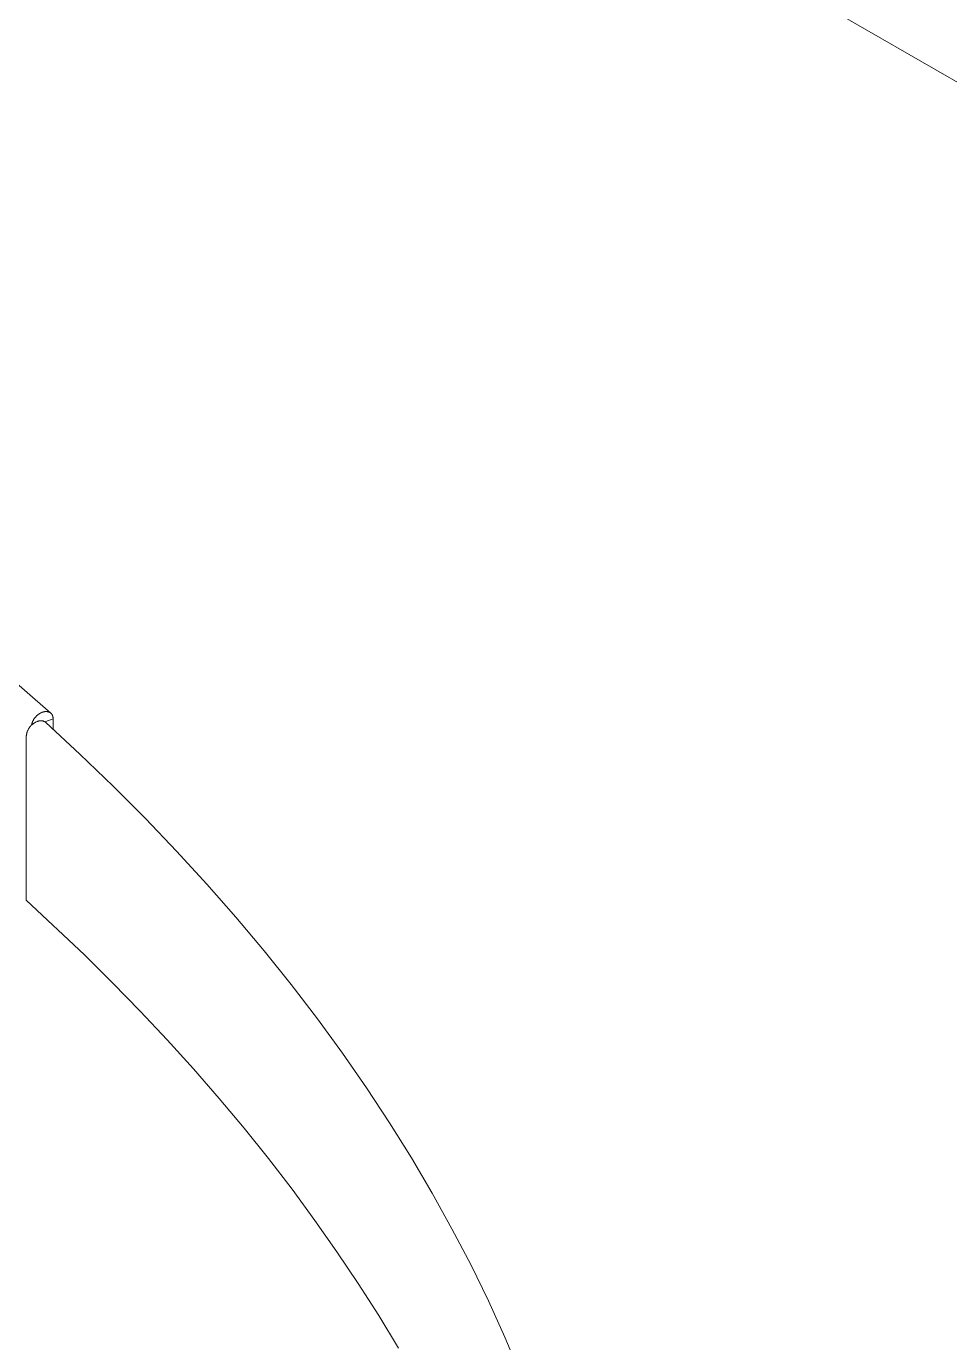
# Model space of a CAD drawing. Header units: inches. Extents: x -6.5 to 91.7, y -2.1 to 67.1.
# Drawn here: x 86.574 to 88.017, y 51.673 to 53.73 of the extents above; entities that cross this region are included whole.
import ezdxf

# ---------------------------------------------------------------- set-up
doc = ezdxf.new("R2010")
doc.units = ezdxf.units.IN
doc.layers.add('ZANO_R', color=7, linetype='Continuous', lineweight=0)

msp = doc.modelspace()

# ---------------------------------------------------------------- linework, layer by layer
at = {"layer": 'ZANO_R'}
for p, q in [((89.00826, 53.07659), (86.52548, 54.51003)), ((86.5182, 52.73894), (86.61236, 52.65672)), ((86.58577, 52.64644), (86.58625, 52.64721)), ((86.58625, 52.64721), (86.58676, 52.64796)), ((86.58676, 52.64796), (86.58729, 52.6487)), ((86.58729, 52.6487), (86.58785, 52.64943)), ((86.58785, 52.64943), (86.58844, 52.65014)), ((86.58844, 52.65014), (86.58905, 52.65083)), ((86.58905, 52.65083), (86.58967, 52.6515)), ((86.58967, 52.6515), (86.59032, 52.65214)), ((86.59032, 52.65214), (86.59097, 52.65276)), ((86.59097, 52.65276), (86.59164, 52.65336)), ((86.59164, 52.65336), (86.59233, 52.65392)), ((86.59233, 52.65392), (86.59301, 52.65446)), ((86.59301, 52.65446), (86.59371, 52.65496)), ((86.59371, 52.65496), (86.59441, 52.65544)), ((86.59441, 52.65544), (86.59511, 52.65588)), ((86.59511, 52.65588), (86.59581, 52.6563)), ((86.59581, 52.6563), (86.5965, 52.65668)), ((86.5965, 52.65668), (86.59719, 52.65703)), ((86.59719, 52.65703), (86.59788, 52.65735)), ((86.59788, 52.65735), (86.59856, 52.65764)), ((86.59856, 52.65764), (86.59923, 52.6579)), ((86.59923, 52.6579), (86.5996, 52.65804)), ((86.5996, 52.65804), (86.59998, 52.65816)), ((86.59998, 52.65816), (86.60036, 52.65829)), ((86.60036, 52.65829), (86.60074, 52.6584)), ((86.60074, 52.6584), (86.60113, 52.6585)), ((86.60113, 52.6585), (86.60152, 52.6586)), ((86.60152, 52.6586), (86.60191, 52.65869)), ((86.60191, 52.65869), (86.6023, 52.65877)), ((86.6023, 52.65877), (86.60269, 52.65884)), ((86.60269, 52.65884), (86.60309, 52.6589)), ((86.60309, 52.6589), (86.60348, 52.65895)), ((86.61614, 52.64777), (86.60336, 52.64305)), ((86.60348, 52.65895), (86.60388, 52.65899)), ((86.60388, 52.65899), (86.60427, 52.65902)), ((86.60427, 52.65902), (86.60466, 52.65904)), ((86.60466, 52.65904), (86.60506, 52.65905)), ((86.60506, 52.65905), (86.60545, 52.65905)), ((86.60545, 52.65905), (86.60584, 52.65904)), ((86.60584, 52.65904), (86.60622, 52.65902)), ((86.60622, 52.65902), (86.60661, 52.65899)), ((86.60661, 52.65899), (86.60699, 52.65895)), ((86.60699, 52.65895), (86.60737, 52.65889)), ((86.60737, 52.65889), (86.60774, 52.65882)), ((86.60774, 52.65882), (86.60811, 52.65875)), ((86.60811, 52.65875), (86.60847, 52.65866)), ((86.60847, 52.65866), (86.60883, 52.65856)), ((86.60883, 52.65856), (86.60919, 52.65844)), ((86.60919, 52.65844), (86.60954, 52.65832)), ((86.60954, 52.65832), (86.60971, 52.65825)), ((86.60971, 52.65825), (86.60988, 52.65818)), ((86.60988, 52.65818), (86.61005, 52.65811)), ((86.61005, 52.65811), (86.61021, 52.65804)), ((86.61021, 52.65804), (86.61038, 52.65796)), ((86.61038, 52.65796), (86.61054, 52.65788)), ((86.61054, 52.65788), (86.6107, 52.6578)), ((86.6107, 52.6578), (86.61086, 52.65771)), ((86.61086, 52.65771), (86.61102, 52.65762)), ((86.61102, 52.65762), (86.61118, 52.65753)), ((86.61118, 52.65753), (86.61133, 52.65744)), ((86.61133, 52.65744), (86.61148, 52.65734)), ((86.61148, 52.65734), (86.61163, 52.65724)), ((86.61163, 52.65724), (86.61178, 52.65714)), ((86.61178, 52.65714), (86.61193, 52.65704)), ((86.61193, 52.65704), (86.61207, 52.65693)), ((86.61207, 52.65693), (86.61221, 52.65682)), ((86.61221, 52.65682), (86.61235, 52.65671)), ((86.61235, 52.65671), (86.61249, 52.65659)), ((86.61249, 52.65659), (86.61262, 52.65648)), ((86.61262, 52.65648), (86.61275, 52.65636)), ((86.61275, 52.65636), (86.61288, 52.65624)), ((86.61288, 52.65624), (86.61301, 52.65611)), ((86.61301, 52.65611), (86.61313, 52.65599)), ((86.61313, 52.65599), (86.61326, 52.65586)), ((86.61326, 52.65586), (86.61338, 52.65573)), ((86.61338, 52.65573), (86.61349, 52.6556)), ((86.61349, 52.6556), (86.61361, 52.65546)), ((86.61361, 52.65546), (86.61372, 52.65532)), ((86.61372, 52.65532), (86.61383, 52.65519)), ((86.61383, 52.65519), (86.61394, 52.65504)), ((86.61394, 52.65504), (86.61404, 52.6549)), ((86.61404, 52.6549), (86.61414, 52.65476)), ((86.61414, 52.65476), (86.61424, 52.65461)), ((86.61424, 52.65461), (86.61434, 52.65446)), ((86.61434, 52.65446), (86.61444, 52.65431)), ((86.61444, 52.65431), (86.61462, 52.65401)), ((86.61462, 52.65401), (86.61479, 52.6537)), ((86.61479, 52.6537), (86.61495, 52.65338)), ((86.61495, 52.65338), (86.6151, 52.65306)), ((86.6151, 52.65306), (86.61524, 52.65273)), ((86.61524, 52.65273), (86.61537, 52.65239)), ((86.61537, 52.65239), (86.61548, 52.65206)), ((86.61548, 52.65206), (86.61559, 52.65171)), ((86.61559, 52.65171), (86.61569, 52.65137)), ((86.61569, 52.65137), (86.61578, 52.65102)), ((86.61578, 52.65102), (86.61586, 52.65067)), ((86.61586, 52.65067), (86.61593, 52.65031)), ((86.61593, 52.65031), (86.61598, 52.64996)), ((86.61598, 52.64996), (86.61603, 52.6496)), ((86.61603, 52.6496), (86.61607, 52.64924)), ((86.61607, 52.64924), (86.6161, 52.64888)), ((86.6161, 52.64888), (86.61613, 52.64852)), ((86.61613, 52.64852), (86.61614, 52.64816)), ((86.61614, 52.64816), (86.61614, 52.6478)), ((86.61614, 52.64777), (86.61614, 52.6316)), ((86.57557, 52.62712), (86.5753, 52.62625)), ((86.57587, 52.62797), (86.57557, 52.62712)), ((86.57619, 52.62881), (86.57587, 52.62797)), ((86.57655, 52.62964), (86.57619, 52.62881)), ((86.57693, 52.63045), (86.57655, 52.62964)), ((86.57734, 52.63126), (86.57693, 52.63045)), ((86.57778, 52.63205), (86.57734, 52.63126)), ((86.57825, 52.63282), (86.57778, 52.63205)), ((86.57874, 52.63358), (86.57825, 52.63282)), ((86.57925, 52.63432), (86.57874, 52.63358)), ((86.57979, 52.63504), (86.57925, 52.63432)), ((86.58036, 52.63574), (86.57979, 52.63504)), ((86.58095, 52.63643), (86.58036, 52.63574)), ((86.58156, 52.63709), (86.58095, 52.63643)), ((86.58219, 52.63773), (86.58156, 52.63709)), ((86.58285, 52.63835), (86.58219, 52.63773)), ((86.58256, 52.63803), (86.58262, 52.63839)), ((86.58262, 52.63839), (86.58269, 52.63875)), ((86.58269, 52.63875), (86.58277, 52.63912)), ((86.58277, 52.63912), (86.58285, 52.63949)), ((86.58285, 52.63949), (86.58295, 52.63987)), ((86.58353, 52.63895), (86.58285, 52.63835)), ((86.58295, 52.63987), (86.58305, 52.64024)), ((86.58305, 52.64024), (86.58316, 52.64062)), ((86.58316, 52.64062), (86.58327, 52.641)), ((86.58327, 52.641), (86.5834, 52.64139)), ((86.5834, 52.64139), (86.58353, 52.64177)), ((86.58353, 52.64177), (86.58367, 52.64216)), ((86.58422, 52.63952), (86.58353, 52.63895)), ((86.58367, 52.64216), (86.58382, 52.64255)), ((86.58382, 52.64255), (86.58415, 52.64333)), ((86.58415, 52.64333), (86.5845, 52.64411)), ((86.58494, 52.64007), (86.58422, 52.63952)), ((86.5845, 52.64411), (86.58489, 52.64489)), ((86.58489, 52.64489), (86.58531, 52.64567)), ((86.58567, 52.6406), (86.58494, 52.64007)), ((86.58531, 52.64567), (86.58577, 52.64644)), ((86.58642, 52.6411), (86.58567, 52.6406)), ((86.58719, 52.64157), (86.58642, 52.6411)), ((86.58797, 52.64202), (86.58719, 52.64157)), ((86.58877, 52.64244), (86.58797, 52.64202)), ((86.58958, 52.64283), (86.58877, 52.64244)), ((86.59041, 52.6432), (86.58958, 52.64283)), ((86.59125, 52.64354), (86.59041, 52.6432)), ((86.59165, 52.64372), (86.59125, 52.64354)), ((86.59207, 52.64388), (86.59165, 52.64372)), ((86.59249, 52.64403), (86.59207, 52.64388)), ((86.59291, 52.64417), (86.59249, 52.64403)), ((86.59334, 52.64429), (86.59291, 52.64417)), ((86.59377, 52.6444), (86.59334, 52.64429)), ((86.59421, 52.64449), (86.59377, 52.6444)), ((86.59465, 52.64457), (86.59421, 52.64449)), ((86.59509, 52.64464), (86.59465, 52.64457)), ((86.59553, 52.64468), (86.59509, 52.64464)), ((86.59598, 52.64472), (86.59553, 52.64468)), ((86.59642, 52.64474), (86.59598, 52.64472)), ((86.59687, 52.64474), (86.59642, 52.64474)), ((86.59732, 52.64473), (86.59687, 52.64474)), ((86.59776, 52.6447), (86.59732, 52.64473)), ((86.59821, 52.64466), (86.59776, 52.6447)), ((86.59865, 52.6446), (86.59821, 52.64466)), ((86.59909, 52.64453), (86.59865, 52.6446)), ((86.59953, 52.64444), (86.59909, 52.64453)), ((86.59996, 52.64433), (86.59953, 52.64444)), ((86.59986, 52.64442), (86.59993, 52.64443)), ((86.59993, 52.64443), (86.59999, 52.64444)), ((86.60039, 52.64422), (86.59996, 52.64433)), ((86.59999, 52.64444), (86.60006, 52.64445)), ((86.59999, 52.64443), (86.60005, 52.64438)), ((86.60006, 52.64445), (86.60012, 52.64445)), ((86.60012, 52.64445), (86.60019, 52.64446)), ((86.60019, 52.64446), (86.60026, 52.64446)), ((86.60026, 52.64446), (86.60032, 52.64446)), ((86.60032, 52.64446), (86.60039, 52.64445)), ((86.60039, 52.64445), (86.60045, 52.64445)), ((86.60082, 52.64409), (86.60039, 52.64422)), ((86.60045, 52.64445), (86.60052, 52.64444)), ((86.60052, 52.64444), (86.60058, 52.64443)), ((86.60058, 52.64443), (86.60065, 52.64442)), ((86.60065, 52.64442), (86.60071, 52.6444)), ((86.60071, 52.6444), (86.60077, 52.64438)), ((86.60077, 52.64438), (86.60084, 52.64436)), ((86.60124, 52.64394), (86.60082, 52.64409)), ((86.60084, 52.64436), (86.6009, 52.64434)), ((86.6009, 52.64434), (86.60096, 52.64432)), ((86.60096, 52.64432), (86.60102, 52.64429)), ((86.60102, 52.64429), (86.60108, 52.64427)), ((86.60108, 52.64427), (86.60114, 52.64424)), ((86.60114, 52.64424), (86.60119, 52.64421)), ((86.60119, 52.64421), (86.60125, 52.64417)), ((86.60165, 52.64378), (86.60124, 52.64394)), ((86.60125, 52.64417), (86.60131, 52.64414)), ((86.60131, 52.64414), (86.60136, 52.6441)), ((86.60136, 52.6441), (86.60141, 52.64406)), ((86.60141, 52.64406), (86.60146, 52.64402)), ((86.60146, 52.64402), (86.60151, 52.64398)), ((86.60151, 52.64398), (86.60156, 52.64393)), ((86.60206, 52.6436), (86.60165, 52.64378)), ((86.60247, 52.64341), (86.60206, 52.6436)), ((86.60287, 52.64321), (86.60247, 52.64341)), ((86.60326, 52.643), (86.60287, 52.64321)), ((86.60364, 52.64277), (86.60326, 52.643)), ((86.60401, 52.64253), (86.60364, 52.64277)), ((86.60438, 52.64227), (86.60401, 52.64253)), ((86.60474, 52.64201), (86.60438, 52.64227)), ((86.60474, 52.64201), (86.65813, 52.59254)), ((86.5744, 52.62184), (86.57431, 52.62094)), ((86.57431, 52.36429), (86.57431, 52.62094)), ((86.57452, 52.62273), (86.5744, 52.62184)), ((86.57467, 52.62362), (86.57452, 52.62273)), ((86.57485, 52.62451), (86.57467, 52.62362)), ((86.57506, 52.62538), (86.57485, 52.62451)), ((86.5753, 52.62625), (86.57506, 52.62538)), ((86.65813, 52.59254), (86.70999, 52.54255)), ((86.70999, 52.54255), (86.76029, 52.49206)), ((86.76029, 52.49206), (86.80904, 52.44107)), ((86.80904, 52.44107), (86.85621, 52.3896)), ((86.85621, 52.3896), (86.90181, 52.33765)), ((86.665, 52.27905), (86.57431, 52.36429)), ((86.90181, 52.33765), (86.94581, 52.28525)), ((86.70903, 52.23545), (86.665, 52.27905)), ((86.94581, 52.28525), (86.98821, 52.2324)), ((86.75213, 52.19121), (86.70903, 52.23545)), ((86.98821, 52.2324), (87.02899, 52.17911)), ((86.79427, 52.14633), (86.75213, 52.19121)), ((87.02899, 52.17911), (87.06816, 52.12541)), ((86.83541, 52.10082), (86.79427, 52.14633)), ((87.06816, 52.12541), (87.10569, 52.07129)), ((86.87553, 52.05469), (86.83541, 52.10082)), ((86.91459, 52.00796), (86.87553, 52.05469)), ((87.10569, 52.07129), (87.14157, 52.01677)), ((87.14157, 52.01677), (87.17581, 51.96188)), ((86.95255, 51.96062), (86.91459, 52.00796)), ((86.98939, 51.91269), (86.95255, 51.96062)), ((87.17581, 51.96188), (87.20837, 51.9066)), ((87.02506, 51.86418), (86.98939, 51.91269)), ((87.20837, 51.9066), (87.23926, 51.85097)), ((87.05954, 51.8151), (87.02506, 51.86418)), ((87.23926, 51.85097), (87.26847, 51.79499)), ((87.09279, 51.76547), (87.05954, 51.8151)), ((87.26847, 51.79499), (87.29611, 51.73838)), ((87.12479, 51.7153), (87.09279, 51.76547)), ((87.29611, 51.73838), (87.322, 51.68154)), ((87.15549, 51.66461), (87.12479, 51.7153)), ((87.322, 51.68154), (87.34612, 51.62445))]:
    msp.add_line(p, q, dxfattribs=at)

doc.saveas('drawing.dxf')
